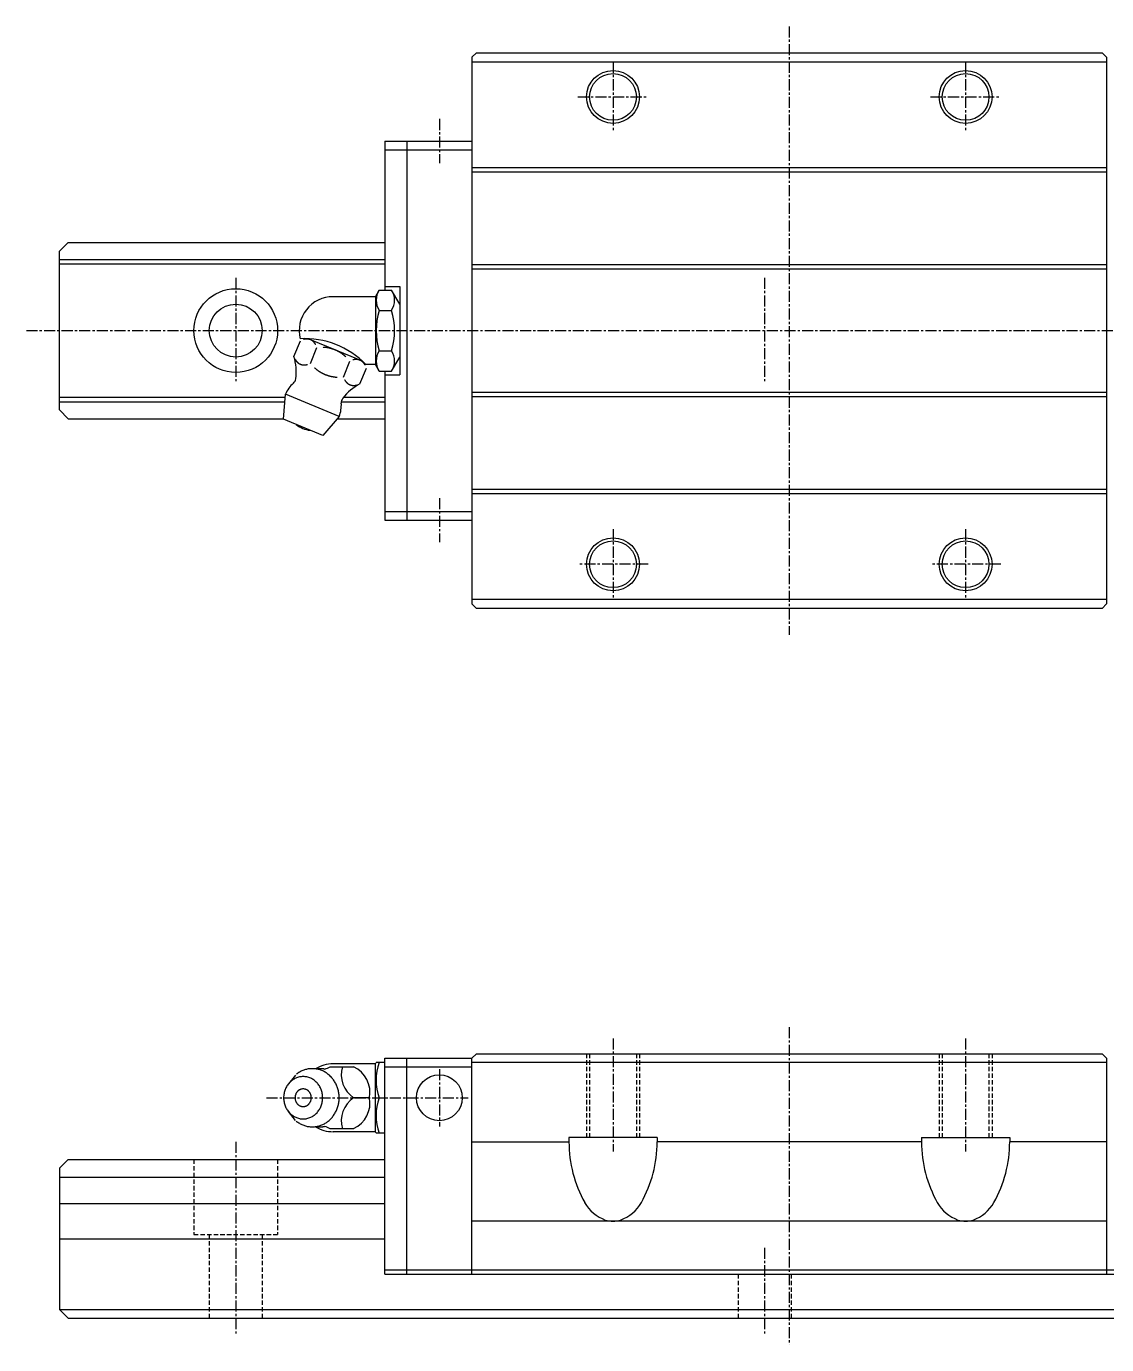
# Model space of a CAD drawing. Extents: x 10 to 404, y 10 to 189.
# Drawn here: x 115.6 to 238.1, y 39.9 to 189.4 of the extents above; entities that cross this region are included whole.
import ezdxf

# ---------------------------------------------------------------- set-up
doc = ezdxf.new("R2010")
doc.units = 0
doc.linetypes.add('CENTER', pattern=[2, 1.25, -0.25, 0.25, -0.25])
doc.linetypes.add('DASHED', pattern=[0.75, 0.5, -0.25])
doc.layers.get('0').update_dxf_attribs({"linetype": 'CONTINUOUS'})
doc.layers.add('CENTER', color=1, linetype='CENTER')

msp = doc.modelspace()

# ---------------------------------------------------------------- linework, layer by layer
at = {"color": 7, "linetype": 'CONTINUOUS'}
for p, q in [((166.13, 185.93), (166.63, 186.43)), ((166.13, 185.93), (166.13, 123.93)), ((166.13, 185.43), (238.13, 185.43)), ((166.63, 186.43), (237.63, 186.43)), ((238.13, 185.93), (237.63, 186.43)), ((238.13, 185.93), (238.13, 123.93)), ((156.23, 176.43), (156.23, 159.53)), ((156.23, 176.43), (158.73, 176.43)), ((158.73, 176.43), (158.73, 133.43)), ((158.73, 176.43), (166.13, 176.43)), ((156.23, 175.43), (158.73, 175.43)), ((158.73, 175.43), (166.13, 175.43)), ((166.13, 173.43), (238.13, 173.43)), ((166.13, 172.93), (238.13, 172.93)), ((119.33, 163.93), (120.33, 164.93)), ((120.33, 164.93), (156.23, 164.93)), ((119.33, 145.93), (119.33, 163.93)), ((119.33, 163), (156.23, 163)), ((119.33, 162.5), (156.23, 162.5)), ((166.13, 162.43), (238.13, 162.43)), ((166.13, 161.93), (238.13, 161.93)), ((155.17, 158.78), (150.38, 158.78)), ((155.17, 158.78), (155.6, 159.53)), ((155.17, 158.78), (155.17, 151.08)), ((155.6, 159.53), (157, 159.53)), ((156.23, 159.93), (157.93, 159.93)), ((157.93, 157.93), (157, 159.53)), ((157.93, 159.93), (157.93, 149.93)), ((155.6, 157.23), (157, 157.23)), ((157.93, 157.93), (157.93, 151.93)), ((153.7, 151.45), (147.53, 154.01)), ((145.93, 152), (146.67, 153.79)), ((147.8, 151.22), (148.54, 153.02)), ((155.6, 152.63), (157, 152.63)), ((151.54, 149.67), (152.28, 151.47)), ((155.17, 151.08), (154.08, 151.08)), ((155.6, 150.33), (155.17, 151.08)), ((157, 150.33), (157.93, 151.93)), ((153.41, 148.9), (154.16, 150.69)), ((155.6, 150.33), (157, 150.33)), ((156.23, 150.33), (156.23, 133.43)), ((156.23, 149.93), (157.93, 149.93)), ((119.33, 147.37), (144.94, 147.37)), ((119.33, 146.87), (144.9, 146.87)), ((144.76, 144.87), (144.96, 147.71)), ((151.06, 145.19), (144.96, 147.71)), ((151.29, 146.87), (156.23, 146.87)), ((151.55, 147.37), (156.23, 147.37)), ((238.13, 147.93), (166.13, 147.93)), ((238.13, 147.43), (166.13, 147.43)), ((119.33, 145.93), (120.33, 144.93)), ((151.06, 145.19), (149.2, 143.04)), ((120.33, 144.93), (144.77, 144.93)), ((149.2, 143.04), (144.76, 144.87)), ((150.84, 144.93), (156.23, 144.93)), ((238.13, 136.93), (166.13, 136.93)), ((238.13, 136.43), (166.13, 136.43)), ((156.23, 134.43), (158.73, 134.43)), ((156.23, 133.43), (158.73, 133.43)), ((158.73, 134.43), (166.13, 134.43)), ((158.73, 133.43), (166.13, 133.43)), ((238.13, 124.43), (166.13, 124.43)), ((166.63, 123.43), (166.13, 123.93)), ((237.63, 123.43), (166.63, 123.43)), ((238.13, 123.93), (237.63, 123.43)), ((155.17, 71.78), (150.38, 71.78)), ((155.17, 71.78), (155.26, 71.93)), ((155.17, 64.08), (155.17, 71.78)), ((156.23, 71.93), (155.26, 71.93)), ((156.23, 47.93), (156.23, 72.43)), ((156.23, 72.43), (158.73, 72.43)), ((158.73, 72.43), (166.13, 72.43)), ((158.73, 47.93), (158.73, 72.43)), ((166.63, 72.93), (166.13, 72.43)), ((166.13, 47.93), (166.13, 72.43)), ((238.13, 71.93), (166.13, 71.93)), ((166.63, 72.93), (237.63, 72.93)), ((237.63, 72.93), (238.13, 72.43)), ((238.13, 72.43), (238.13, 47.93)), ((146.11, 70.51), (145.3, 69.51)), ((150.03, 71.44), (152.71, 71.44)), ((156.23, 71.43), (158.73, 71.43)), ((158.73, 71.43), (166.13, 71.43)), ((154.5, 67.93), (152.7, 67.93)), ((155.6, 67.93), (156.23, 67.93)), ((146.11, 65.36), (145.3, 66.36)), ((150.03, 64.43), (152.71, 64.43)), ((155.17, 64.08), (150.38, 64.08)), ((155.26, 63.93), (155.17, 64.08)), ((156.23, 63.93), (155.26, 63.93)), ((166.13, 62.93), (177.13, 62.93)), ((187.13, 63.43), (177.13, 63.43)), ((177.13, 63.43), (177.13, 62.93)), ((187.13, 63.43), (187.13, 62.93)), ((217.13, 62.93), (187.13, 62.93)), ((217.13, 63.43), (227.13, 63.43)), ((217.13, 63.43), (217.13, 62.93)), ((227.13, 63.43), (227.13, 62.93)), ((238.13, 62.93), (227.13, 62.93)), ((120.33, 60.93), (119.33, 59.93)), ((119.33, 59.93), (119.33, 43.93)), ((120.33, 60.93), (156.23, 60.93)), ((119.33, 58.92), (156.23, 58.92)), ((119.33, 55.95), (156.23, 55.95)), ((238.13, 53.93), (166.13, 53.93)), ((119.33, 51.92), (156.23, 51.92)), ((156.23, 48.43), (158.73, 48.43)), ((156.23, 47.93), (158.73, 47.93)), ((158.73, 48.43), (166.13, 48.43)), ((158.73, 47.93), (166.13, 47.93)), ((166.13, 48.43), (238.13, 48.43)), ((166.13, 47.93), (238.13, 47.93)), ((238.13, 48.43), (245.53, 48.43)), ((238.13, 47.93), (245.53, 47.93)), ((119.33, 43.93), (399.33, 43.93)), ((120.33, 42.93), (119.33, 43.93)), ((120.33, 42.93), (398.33, 42.93))]:
    msp.add_line(p, q, dxfattribs=at)
at = {"color": 3, "linetype": 'DASHED'}
for p, q in [((179.13, 72.93), (179.13, 63.43)), ((179.48, 72.93), (179.48, 63.43)), ((184.78, 72.93), (184.78, 63.43)), ((185.13, 72.93), (185.13, 63.43)), ((219.13, 72.93), (219.13, 63.43)), ((219.48, 72.93), (219.48, 63.43)), ((224.78, 72.93), (224.78, 63.43)), ((225.13, 72.93), (225.13, 63.43)), ((134.58, 60.93), (134.58, 52.43)), ((144.08, 60.93), (144.08, 52.43)), ((134.58, 52.43), (144.08, 52.43)), ((136.33, 52.43), (136.33, 42.93)), ((142.33, 52.43), (142.33, 42.93)), ((196.33, 47.93), (196.33, 42.93)), ((202.33, 47.93), (202.33, 42.93))]:
    msp.add_line(p, q, dxfattribs=at)
at = {"color": 7, "linetype": 'CONTINUOUS'}
for points in [[(148.4, 153.34, 0), (148.4, 153.35, 0), (148.39, 153.37, 0), (148.38, 153.38, 0), (148.38, 153.39, 0), (148.37, 153.4, 0), (148.36, 153.41, 0), (148.35, 153.42, 0), (148.35, 153.44, 0), (148.34, 153.45, 0), (148.33, 153.46, 0), (148.32, 153.47, 0), (148.32, 153.48, 0), (148.31, 153.49, 0), (148.3, 153.5, 0), (148.29, 153.51, 0), (148.28, 153.52, 0), (148.28, 153.53, 0), (148.27, 153.54, 0), (148.26, 153.55, 0), (148.25, 153.56, 0), (148.24, 153.57, 0), (148.23, 153.58, 0), (148.23, 153.59, 0), (148.22, 153.6, 0), (148.21, 153.61, 0), (148.2, 153.62, 0), (148.19, 153.63, 0), (148.18, 153.64, 0), (148.17, 153.65, 0), (148.16, 153.66, 0), (148.15, 153.67, 0), (148.14, 153.68, 0), (148.13, 153.69, 0), (148.12, 153.69, 0), (148.12, 153.7, 0), (148.11, 153.71, 0), (148.1, 153.72, 0), (148.09, 153.73, 0), (148.08, 153.74, 0), (148.07, 153.74, 0), (148.06, 153.75, 0), (148.05, 153.76, 0), (148.04, 153.77, 0), (148.03, 153.77, 0), (148.02, 153.78, 0), (148.01, 153.79, 0), (148, 153.79, 0), (147.99, 153.8, 0), (147.97, 153.81, 0), (147.96, 153.81, 0), (147.95, 153.82, 0), (147.94, 153.83, 0), (147.93, 153.83, 0), (147.92, 153.84, 0), (147.91, 153.84, 0), (147.9, 153.85, 0), (147.89, 153.86, 0), (147.88, 153.86, 0), (147.87, 153.87, 0), (147.85, 153.87, 0), (147.84, 153.88, 0), (147.83, 153.88, 0), (147.82, 153.89, 0), (147.81, 153.89, 0), (147.8, 153.9, 0), (147.79, 153.9, 0), (147.78, 153.91, 0), (147.76, 153.91, 0), (147.75, 153.91, 0), (147.74, 153.92, 0), (147.73, 153.92, 0), (147.72, 153.93, 0), (147.7, 153.93, 0), (147.69, 153.93, 0), (147.68, 153.94, 0), (147.67, 153.94, 0), (147.66, 153.94, 0), (147.64, 153.95, 0), (147.63, 153.95, 0), (147.62, 153.95, 0), (147.61, 153.96, 0), (147.59, 153.96, 0), (147.58, 153.96, 0), (147.57, 153.96, 0), (147.56, 153.96, 0), (147.55, 153.97, 0), (147.53, 153.97, 0), (147.52, 153.97, 0), (147.51, 153.97, 0), (147.5, 153.97, 0), (147.48, 153.97, 0), (147.47, 153.97, 0), (147.46, 153.97, 0), (147.44, 153.98, 0), (147.43, 153.98, 0), (147.42, 153.98, 0), (147.41, 153.98, 0), (147.39, 153.98, 0), (147.38, 153.98, 0), (147.37, 153.98, 0), (147.35, 153.98, 0), (147.34, 153.98, 0), (147.33, 153.98, 0), (147.32, 153.98, 0), (147.3, 153.98, 0), (147.29, 153.97, 0), (147.28, 153.97, 0), (147.26, 153.97, 0), (147.25, 153.97, 0), (147.24, 153.97, 0), (147.22, 153.97, 0), (147.21, 153.97, 0), (147.2, 153.97, 0), (147.19, 153.96, 0), (147.17, 153.96, 0), (147.16, 153.96, 0), (147.15, 153.96, 0), (147.13, 153.96, 0), (147.12, 153.95, 0), (147.1, 153.95, 0), (147.09, 153.95, 0), (147.08, 153.94, 0), (147.06, 153.94, 0), (147.05, 153.94, 0), (147.04, 153.93, 0), (147.03, 153.93, 0), (147.01, 153.93, 0), (147, 153.92, 0)], [(151.81, 151.97, 0), (151.79, 151.99, 0), (151.78, 152, 0), (151.76, 152.01, 0), (151.74, 152.03, 0), (151.72, 152.04, 0), (151.71, 152.06, 0), (151.69, 152.07, 0), (151.67, 152.09, 0), (151.66, 152.1, 0), (151.64, 152.12, 0), (151.62, 152.13, 0), (151.6, 152.15, 0), (151.59, 152.16, 0), (151.57, 152.17, 0), (151.55, 152.19, 0), (151.53, 152.2, 0), (151.51, 152.21, 0), (151.5, 152.23, 0), (151.48, 152.24, 0), (151.46, 152.25, 0), (151.44, 152.27, 0), (151.43, 152.28, 0), (151.41, 152.29, 0), (151.39, 152.31, 0), (151.37, 152.32, 0), (151.35, 152.33, 0), (151.33, 152.34, 0), (151.31, 152.36, 0), (151.3, 152.37, 0), (151.28, 152.38, 0), (151.26, 152.39, 0), (151.24, 152.41, 0), (151.22, 152.42, 0), (151.2, 152.43, 0), (151.18, 152.44, 0), (151.16, 152.45, 0), (151.15, 152.46, 0), (151.13, 152.47, 0), (151.11, 152.49, 0), (151.09, 152.5, 0), (151.07, 152.51, 0), (151.05, 152.52, 0), (151.03, 152.53, 0), (151.01, 152.54, 0), (150.99, 152.55, 0), (150.97, 152.56, 0), (150.95, 152.57, 0), (150.93, 152.58, 0), (150.91, 152.59, 0), (150.9, 152.6, 0), (150.88, 152.61, 0), (150.86, 152.62, 0), (150.84, 152.63, 0), (150.82, 152.64, 0), (150.8, 152.65, 0), (150.78, 152.66, 0), (150.76, 152.67, 0), (150.74, 152.68, 0), (150.72, 152.69, 0), (150.7, 152.7, 0), (150.68, 152.71, 0), (150.66, 152.71, 0), (150.64, 152.72, 0), (150.62, 152.73, 0), (150.59, 152.74, 0), (150.57, 152.75, 0), (150.55, 152.76, 0), (150.53, 152.76, 0), (150.51, 152.77, 0), (150.49, 152.78, 0), (150.47, 152.79, 0), (150.45, 152.79, 0), (150.43, 152.8, 0), (150.41, 152.81, 0), (150.39, 152.82, 0), (150.37, 152.82, 0), (150.35, 152.83, 0), (150.33, 152.84, 0), (150.31, 152.84, 0), (150.28, 152.85, 0), (150.26, 152.86, 0), (150.24, 152.86, 0), (150.22, 152.87, 0), (150.2, 152.88, 0), (150.18, 152.88, 0), (150.16, 152.89, 0), (150.14, 152.9, 0), (150.11, 152.9, 0), (150.09, 152.91, 0), (150.07, 152.91, 0), (150.05, 152.92, 0), (150.03, 152.92, 0), (150.01, 152.93, 0), (149.99, 152.93, 0), (149.97, 152.94, 0), (149.94, 152.94, 0), (149.92, 152.95, 0), (149.9, 152.95, 0), (149.88, 152.96, 0), (149.86, 152.96, 0), (149.83, 152.97, 0), (149.81, 152.97, 0), (149.79, 152.97, 0), (149.77, 152.98, 0), (149.75, 152.98, 0), (149.72, 152.99, 0), (149.7, 152.99, 0), (149.68, 152.99, 0), (149.66, 153, 0), (149.64, 153, 0), (149.61, 153, 0), (149.59, 153, 0), (149.57, 153.01, 0), (149.55, 153.01, 0), (149.53, 153.01, 0), (149.5, 153.01, 0), (149.48, 153.02, 0), (149.46, 153.02, 0), (149.44, 153.02, 0), (149.41, 153.02, 0), (149.39, 153.03, 0), (149.37, 153.03, 0), (149.35, 153.03, 0), (149.32, 153.03, 0), (149.3, 153.03, 0), (149.28, 153.03, 0), (149.25, 153.04, 0), (149.23, 153.04, 0)], [(146.07, 151.67, 0), (146.07, 151.66, 0), (146.08, 151.65, 0), (146.09, 151.64, 0), (146.09, 151.63, 0), (146.1, 151.61, 0), (146.11, 151.6, 0), (146.12, 151.59, 0), (146.12, 151.58, 0), (146.13, 151.57, 0), (146.14, 151.56, 0), (146.15, 151.55, 0), (146.15, 151.53, 0), (146.16, 151.52, 0), (146.17, 151.51, 0), (146.18, 151.5, 0), (146.19, 151.49, 0), (146.19, 151.48, 0), (146.2, 151.47, 0), (146.21, 151.46, 0), (146.22, 151.45, 0), (146.23, 151.44, 0), (146.24, 151.43, 0), (146.25, 151.42, 0), (146.25, 151.41, 0), (146.26, 151.4, 0), (146.27, 151.39, 0), (146.28, 151.38, 0), (146.29, 151.37, 0), (146.3, 151.37, 0), (146.31, 151.36, 0), (146.32, 151.35, 0), (146.33, 151.34, 0), (146.34, 151.33, 0), (146.34, 151.32, 0), (146.35, 151.31, 0), (146.37, 151.3, 0), (146.37, 151.3, 0), (146.38, 151.29, 0), (146.39, 151.28, 0), (146.4, 151.27, 0), (146.41, 151.26, 0), (146.42, 151.26, 0), (146.43, 151.25, 0), (146.44, 151.24, 0), (146.46, 151.24, 0), (146.46, 151.23, 0), (146.47, 151.22, 0), (146.49, 151.21, 0), (146.5, 151.21, 0), (146.51, 151.2, 0), (146.52, 151.19, 0), (146.53, 151.19, 0), (146.54, 151.18, 0), (146.55, 151.18, 0), (146.56, 151.17, 0), (146.57, 151.16, 0), (146.58, 151.16, 0), (146.59, 151.15, 0), (146.6, 151.15, 0), (146.62, 151.14, 0), (146.63, 151.14, 0), (146.64, 151.13, 0), (146.65, 151.13, 0), (146.66, 151.12, 0), (146.67, 151.12, 0), (146.68, 151.11, 0), (146.7, 151.11, 0), (146.71, 151.1, 0), (146.72, 151.1, 0), (146.73, 151.1, 0), (146.74, 151.09, 0), (146.75, 151.09, 0), (146.77, 151.08, 0), (146.78, 151.08, 0), (146.79, 151.08, 0), (146.8, 151.07, 0), (146.81, 151.07, 0), (146.83, 151.07, 0), (146.84, 151.06, 0), (146.85, 151.06, 0), (146.86, 151.06, 0), (146.88, 151.06, 0), (146.89, 151.06, 0), (146.9, 151.05, 0), (146.91, 151.05, 0), (146.93, 151.05, 0), (146.94, 151.05, 0), (146.95, 151.05, 0), (146.96, 151.04, 0), (146.97, 151.04, 0), (146.99, 151.04, 0), (147, 151.04, 0), (147.01, 151.04, 0), (147.03, 151.04, 0), (147.04, 151.04, 0), (147.05, 151.04, 0), (147.06, 151.04, 0), (147.08, 151.04, 0), (147.09, 151.04, 0), (147.1, 151.04, 0), (147.12, 151.04, 0), (147.13, 151.04, 0), (147.14, 151.04, 0), (147.15, 151.04, 0), (147.17, 151.04, 0), (147.18, 151.04, 0), (147.19, 151.04, 0), (147.21, 151.04, 0), (147.22, 151.04, 0), (147.23, 151.04, 0), (147.25, 151.05, 0), (147.26, 151.05, 0), (147.27, 151.05, 0), (147.29, 151.05, 0), (147.3, 151.05, 0), (147.31, 151.06, 0), (147.33, 151.06, 0), (147.34, 151.06, 0), (147.35, 151.06, 0), (147.37, 151.06, 0), (147.38, 151.07, 0), (147.39, 151.07, 0), (147.41, 151.07, 0), (147.42, 151.08, 0), (147.43, 151.08, 0), (147.45, 151.08, 0), (147.46, 151.09, 0), (147.47, 151.09, 0)], [(154.02, 151.02, 0), (154.01, 151.03, 0), (154, 151.04, 0), (154, 151.05, 0), (153.99, 151.06, 0), (153.98, 151.08, 0), (153.97, 151.09, 0), (153.97, 151.1, 0), (153.96, 151.11, 0), (153.95, 151.12, 0), (153.94, 151.13, 0), (153.94, 151.14, 0), (153.93, 151.15, 0), (153.92, 151.17, 0), (153.91, 151.18, 0), (153.91, 151.19, 0), (153.9, 151.2, 0), (153.89, 151.21, 0), (153.88, 151.22, 0), (153.87, 151.23, 0), (153.86, 151.24, 0), (153.85, 151.25, 0), (153.85, 151.26, 0), (153.84, 151.27, 0), (153.83, 151.28, 0), (153.82, 151.29, 0), (153.81, 151.3, 0), (153.8, 151.31, 0), (153.79, 151.32, 0), (153.78, 151.33, 0), (153.77, 151.34, 0), (153.77, 151.34, 0), (153.76, 151.35, 0), (153.75, 151.36, 0), (153.74, 151.37, 0), (153.73, 151.38, 0), (153.72, 151.39, 0), (153.71, 151.39, 0), (153.7, 151.4, 0), (153.69, 151.41, 0), (153.68, 151.42, 0), (153.67, 151.43, 0), (153.66, 151.43, 0), (153.65, 151.44, 0), (153.64, 151.45, 0), (153.63, 151.46, 0), (153.62, 151.46, 0), (153.61, 151.47, 0), (153.6, 151.48, 0), (153.59, 151.48, 0), (153.58, 151.49, 0), (153.57, 151.5, 0), (153.56, 151.5, 0), (153.54, 151.51, 0), (153.53, 151.51, 0), (153.52, 151.52, 0), (153.51, 151.53, 0), (153.5, 151.53, 0), (153.49, 151.54, 0), (153.48, 151.54, 0), (153.47, 151.55, 0), (153.46, 151.55, 0), (153.44, 151.56, 0), (153.43, 151.56, 0), (153.42, 151.57, 0), (153.41, 151.57, 0), (153.4, 151.58, 0), (153.39, 151.58, 0), (153.38, 151.59, 0), (153.36, 151.59, 0), (153.35, 151.59, 0), (153.34, 151.6, 0), (153.33, 151.6, 0), (153.32, 151.61, 0), (153.31, 151.61, 0), (153.29, 151.61, 0), (153.28, 151.62, 0), (153.27, 151.62, 0), (153.26, 151.62, 0), (153.24, 151.62, 0), (153.23, 151.63, 0), (153.22, 151.63, 0), (153.21, 151.63, 0), (153.2, 151.63, 0), (153.18, 151.64, 0), (153.17, 151.64, 0), (153.16, 151.64, 0), (153.15, 151.64, 0), (153.13, 151.64, 0), (153.12, 151.65, 0), (153.11, 151.65, 0), (153.1, 151.65, 0), (153.08, 151.65, 0), (153.07, 151.65, 0), (153.06, 151.65, 0), (153.04, 151.65, 0), (153.03, 151.65, 0), (153.02, 151.65, 0), (153.01, 151.65, 0), (152.99, 151.65, 0), (152.98, 151.65, 0), (152.97, 151.65, 0), (152.95, 151.65, 0), (152.94, 151.65, 0), (152.93, 151.65, 0), (152.92, 151.65, 0), (152.9, 151.65, 0), (152.89, 151.65, 0), (152.88, 151.65, 0), (152.86, 151.65, 0), (152.85, 151.65, 0), (152.84, 151.64, 0), (152.82, 151.64, 0), (152.81, 151.64, 0), (152.8, 151.64, 0), (152.78, 151.64, 0), (152.77, 151.63, 0), (152.76, 151.63, 0), (152.74, 151.63, 0), (152.73, 151.63, 0), (152.72, 151.62, 0), (152.7, 151.62, 0), (152.69, 151.62, 0), (152.68, 151.62, 0), (152.66, 151.61, 0), (152.65, 151.61, 0), (152.64, 151.61, 0), (152.62, 151.6, 0), (152.61, 151.6, 0)], [(148.27, 150.72, 0), (148.29, 150.71, 0), (148.31, 150.69, 0), (148.32, 150.68, 0), (148.34, 150.66, 0), (148.36, 150.65, 0), (148.38, 150.63, 0), (148.39, 150.62, 0), (148.41, 150.6, 0), (148.43, 150.59, 0), (148.44, 150.57, 0), (148.46, 150.56, 0), (148.48, 150.54, 0), (148.5, 150.53, 0), (148.51, 150.52, 0), (148.53, 150.5, 0), (148.55, 150.49, 0), (148.57, 150.48, 0), (148.59, 150.46, 0), (148.6, 150.45, 0), (148.62, 150.44, 0), (148.64, 150.42, 0), (148.66, 150.41, 0), (148.68, 150.4, 0), (148.69, 150.38, 0), (148.71, 150.37, 0), (148.73, 150.36, 0), (148.75, 150.35, 0), (148.77, 150.33, 0), (148.79, 150.32, 0), (148.81, 150.31, 0), (148.82, 150.3, 0), (148.84, 150.28, 0), (148.86, 150.27, 0), (148.88, 150.26, 0), (148.9, 150.25, 0), (148.92, 150.24, 0), (148.94, 150.23, 0), (148.96, 150.22, 0), (148.97, 150.2, 0), (148.99, 150.19, 0), (149.01, 150.18, 0), (149.03, 150.17, 0), (149.05, 150.16, 0), (149.07, 150.15, 0), (149.09, 150.14, 0), (149.11, 150.13, 0), (149.13, 150.12, 0), (149.15, 150.11, 0), (149.17, 150.1, 0), (149.19, 150.09, 0), (149.21, 150.08, 0), (149.23, 150.07, 0), (149.25, 150.06, 0), (149.27, 150.05, 0), (149.29, 150.04, 0), (149.31, 150.03, 0), (149.33, 150.02, 0), (149.35, 150.01, 0), (149.37, 150, 0), (149.39, 149.99, 0), (149.41, 149.99, 0), (149.43, 149.98, 0), (149.45, 149.97, 0), (149.47, 149.96, 0), (149.49, 149.95, 0), (149.51, 149.94, 0), (149.53, 149.93, 0), (149.55, 149.93, 0), (149.57, 149.92, 0), (149.59, 149.91, 0), (149.61, 149.9, 0), (149.63, 149.9, 0), (149.65, 149.89, 0), (149.67, 149.88, 0), (149.69, 149.87, 0), (149.71, 149.87, 0), (149.74, 149.86, 0), (149.76, 149.85, 0), (149.78, 149.85, 0), (149.8, 149.84, 0), (149.82, 149.83, 0), (149.84, 149.83, 0), (149.86, 149.82, 0), (149.88, 149.81, 0), (149.9, 149.81, 0), (149.93, 149.8, 0), (149.95, 149.79, 0), (149.97, 149.79, 0), (149.99, 149.78, 0), (150.01, 149.78, 0), (150.03, 149.77, 0), (150.05, 149.77, 0), (150.07, 149.76, 0), (150.1, 149.76, 0), (150.12, 149.75, 0), (150.14, 149.75, 0), (150.16, 149.74, 0), (150.18, 149.74, 0), (150.21, 149.73, 0), (150.23, 149.73, 0), (150.25, 149.72, 0), (150.27, 149.72, 0), (150.29, 149.72, 0), (150.31, 149.71, 0), (150.34, 149.71, 0), (150.36, 149.71, 0), (150.38, 149.7, 0), (150.4, 149.7, 0), (150.43, 149.69, 0), (150.45, 149.69, 0), (150.47, 149.69, 0), (150.49, 149.69, 0), (150.51, 149.68, 0), (150.54, 149.68, 0), (150.56, 149.68, 0), (150.58, 149.68, 0), (150.6, 149.67, 0), (150.62, 149.67, 0), (150.65, 149.67, 0), (150.67, 149.67, 0), (150.69, 149.66, 0), (150.72, 149.66, 0), (150.74, 149.66, 0), (150.76, 149.66, 0), (150.78, 149.66, 0), (150.8, 149.66, 0), (150.83, 149.65, 0), (150.85, 149.65, 0)], [(151.68, 149.35, 0), (151.69, 149.34, 0), (151.69, 149.32, 0), (151.7, 149.31, 0), (151.71, 149.3, 0), (151.71, 149.29, 0), (151.72, 149.28, 0), (151.73, 149.27, 0), (151.74, 149.25, 0), (151.74, 149.24, 0), (151.75, 149.23, 0), (151.76, 149.22, 0), (151.77, 149.21, 0), (151.77, 149.2, 0), (151.78, 149.19, 0), (151.79, 149.18, 0), (151.8, 149.17, 0), (151.81, 149.16, 0), (151.81, 149.15, 0), (151.82, 149.14, 0), (151.83, 149.13, 0), (151.84, 149.12, 0), (151.85, 149.11, 0), (151.86, 149.1, 0), (151.87, 149.09, 0), (151.87, 149.08, 0), (151.88, 149.07, 0), (151.89, 149.06, 0), (151.9, 149.05, 0), (151.91, 149.04, 0), (151.92, 149.03, 0), (151.93, 149.02, 0), (151.94, 149.01, 0), (151.95, 149, 0), (151.96, 149, 0), (151.97, 148.99, 0), (151.98, 148.98, 0), (151.99, 148.97, 0), (152, 148.96, 0), (152.01, 148.96, 0), (152.02, 148.95, 0), (152.03, 148.94, 0), (152.04, 148.93, 0), (152.05, 148.93, 0), (152.06, 148.92, 0), (152.07, 148.91, 0), (152.08, 148.9, 0), (152.09, 148.9, 0), (152.1, 148.89, 0), (152.11, 148.88, 0), (152.12, 148.88, 0), (152.13, 148.87, 0), (152.14, 148.86, 0), (152.15, 148.86, 0), (152.16, 148.85, 0), (152.17, 148.84, 0), (152.18, 148.84, 0), (152.19, 148.83, 0), (152.21, 148.83, 0), (152.22, 148.82, 0), (152.23, 148.82, 0), (152.24, 148.81, 0), (152.25, 148.81, 0), (152.26, 148.8, 0), (152.27, 148.8, 0), (152.28, 148.79, 0), (152.3, 148.79, 0), (152.31, 148.78, 0), (152.32, 148.78, 0), (152.33, 148.78, 0), (152.34, 148.77, 0), (152.35, 148.77, 0), (152.37, 148.76, 0), (152.38, 148.76, 0), (152.39, 148.76, 0), (152.4, 148.75, 0), (152.41, 148.75, 0), (152.43, 148.75, 0), (152.44, 148.74, 0), (152.45, 148.74, 0), (152.46, 148.74, 0), (152.47, 148.74, 0), (152.49, 148.73, 0), (152.5, 148.73, 0), (152.51, 148.73, 0), (152.52, 148.73, 0), (152.54, 148.72, 0), (152.55, 148.72, 0), (152.56, 148.72, 0), (152.57, 148.72, 0), (152.59, 148.72, 0), (152.6, 148.72, 0), (152.61, 148.72, 0), (152.62, 148.71, 0), (152.64, 148.71, 0), (152.65, 148.71, 0), (152.66, 148.71, 0), (152.68, 148.71, 0), (152.69, 148.71, 0), (152.7, 148.71, 0), (152.71, 148.71, 0), (152.73, 148.71, 0), (152.74, 148.71, 0), (152.75, 148.71, 0), (152.77, 148.71, 0), (152.78, 148.71, 0), (152.79, 148.71, 0), (152.81, 148.72, 0), (152.82, 148.72, 0), (152.83, 148.72, 0), (152.85, 148.72, 0), (152.86, 148.72, 0), (152.87, 148.72, 0), (152.88, 148.72, 0), (152.9, 148.73, 0), (152.91, 148.73, 0), (152.93, 148.73, 0), (152.94, 148.73, 0), (152.95, 148.74, 0), (152.97, 148.74, 0), (152.98, 148.74, 0), (152.99, 148.74, 0), (153, 148.75, 0), (153.02, 148.75, 0), (153.03, 148.75, 0), (153.04, 148.76, 0), (153.06, 148.76, 0), (153.07, 148.76, 0), (153.09, 148.77, 0)], [(146.98, 65.53, 0), (147.09, 65.54, 0), (147.2, 65.55, 0), (147.31, 65.56, 0), (147.41, 65.58, 0), (147.52, 65.61, 0), (147.62, 65.64, 0), (147.73, 65.68, 0), (147.83, 65.72, 0), (147.93, 65.77, 0), (148.03, 65.82, 0), (148.12, 65.88, 0), (148.21, 65.94, 0), (148.3, 66.01, 0), (148.39, 66.08, 0), (148.47, 66.16, 0), (148.55, 66.24, 0), (148.62, 66.32, 0), (148.69, 66.41, 0), (148.76, 66.51, 0), (148.82, 66.6, 0), (148.88, 66.7, 0), (148.94, 66.8, 0), (148.99, 66.91, 0), (149.03, 67.02, 0), (149.07, 67.13, 0), (149.1, 67.24, 0), (149.13, 67.35, 0), (149.15, 67.47, 0), (149.17, 67.58, 0), (149.19, 67.7, 0), (149.19, 67.82, 0), (149.2, 67.93, 0), (149.19, 68.05, 0), (149.19, 68.17, 0), (149.17, 68.29, 0), (149.15, 68.4, 0), (149.13, 68.52, 0), (149.1, 68.63, 0), (149.07, 68.74, 0), (149.03, 68.85, 0), (148.99, 68.96, 0), (148.94, 69.07, 0), (148.88, 69.17, 0), (148.82, 69.27, 0), (148.76, 69.36, 0), (148.69, 69.46, 0), (148.62, 69.55, 0), (148.55, 69.63, 0), (148.47, 69.71, 0), (148.39, 69.79, 0), (148.3, 69.86, 0), (148.21, 69.93, 0), (148.12, 69.99, 0), (148.03, 70.05, 0), (147.93, 70.1, 0), (147.83, 70.15, 0), (147.73, 70.19, 0), (147.62, 70.23, 0), (147.52, 70.26, 0), (147.41, 70.29, 0), (147.31, 70.31, 0), (147.2, 70.32, 0), (147.09, 70.33, 0), (146.98, 70.33, 0), (146.87, 70.33, 0), (146.76, 70.32, 0), (146.65, 70.31, 0), (146.55, 70.29, 0), (146.44, 70.26, 0), (146.34, 70.23, 0), (146.23, 70.19, 0), (146.13, 70.15, 0), (146.03, 70.1, 0), (145.94, 70.05, 0), (145.84, 69.99, 0), (145.75, 69.93, 0), (145.66, 69.86, 0), (145.57, 69.79, 0), (145.49, 69.71, 0), (145.41, 69.63, 0), (145.34, 69.55, 0), (145.27, 69.46, 0), (145.2, 69.36, 0), (145.14, 69.27, 0), (145.08, 69.17, 0), (145.03, 69.07, 0), (144.98, 68.96, 0), (144.93, 68.85, 0), (144.89, 68.74, 0), (144.86, 68.63, 0), (144.83, 68.52, 0), (144.81, 68.4, 0), (144.79, 68.29, 0), (144.77, 68.17, 0), (144.76, 68.05, 0), (144.76, 67.93, 0), (144.76, 67.82, 0), (144.77, 67.7, 0), (144.79, 67.58, 0), (144.81, 67.47, 0), (144.83, 67.35, 0), (144.86, 67.24, 0), (144.89, 67.13, 0), (144.93, 67.02, 0), (144.98, 66.91, 0), (145.03, 66.8, 0), (145.08, 66.7, 0), (145.14, 66.6, 0), (145.2, 66.51, 0), (145.27, 66.41, 0), (145.34, 66.32, 0), (145.41, 66.24, 0), (145.49, 66.16, 0), (145.57, 66.08, 0), (145.66, 66.01, 0), (145.75, 65.94, 0), (145.84, 65.88, 0), (145.94, 65.82, 0), (146.03, 65.77, 0), (146.13, 65.72, 0), (146.23, 65.68, 0), (146.34, 65.64, 0), (146.44, 65.61, 0), (146.55, 65.58, 0), (146.65, 65.56, 0), (146.76, 65.55, 0), (146.87, 65.54, 0), (146.98, 65.53, 0)], [(146.2, 65.28, 0), (146.29, 65.21, 0), (146.38, 65.15, 0), (146.47, 65.09, 0), (146.56, 65.04, 0), (146.65, 64.98, 0), (146.75, 64.93, 0), (146.84, 64.89, 0), (146.94, 64.85, 0), (147.04, 64.81, 0), (147.14, 64.77, 0), (147.24, 64.74, 0), (147.34, 64.72, 0), (147.44, 64.69, 0), (147.55, 64.67, 0), (147.65, 64.66, 0), (147.76, 64.65, 0), (147.86, 64.64, 0), (147.97, 64.64, 0), (148.07, 64.64, 0), (148.18, 64.64, 0), (148.28, 64.65, 0), (148.39, 64.66, 0), (148.49, 64.68, 0), (148.59, 64.7, 0), (148.7, 64.72, 0), (148.8, 64.75, 0), (148.9, 64.78, 0), (149, 64.81, 0), (149.1, 64.85, 0), (149.2, 64.89, 0), (149.29, 64.94, 0), (149.39, 64.99, 0), (149.48, 65.04, 0), (149.57, 65.1, 0), (149.66, 65.16, 0), (149.75, 65.22, 0), (149.83, 65.29, 0), (149.92, 65.36, 0), (150, 65.43, 0), (150.08, 65.51, 0), (150.15, 65.58, 0), (150.23, 65.66, 0), (150.3, 65.75, 0), (150.36, 65.84, 0), (150.43, 65.92, 0), (150.49, 66.02, 0), (150.55, 66.11, 0), (150.61, 66.21, 0), (150.66, 66.3, 0), (150.71, 66.4, 0), (150.76, 66.5, 0), (150.8, 66.61, 0), (150.84, 66.71, 0), (150.88, 66.82, 0), (150.92, 66.93, 0), (150.95, 67.04, 0), (150.97, 67.15, 0), (151, 67.26, 0), (151.02, 67.37, 0), (151.03, 67.48, 0), (151.05, 67.59, 0), (151.06, 67.71, 0), (151.06, 67.82, 0), (151.06, 67.93, 0), (151.06, 68.05, 0), (151.06, 68.16, 0), (151.05, 68.28, 0), (151.03, 68.39, 0), (151.02, 68.5, 0), (151, 68.61, 0), (150.97, 68.72, 0), (150.95, 68.83, 0), (150.92, 68.94, 0), (150.88, 69.05, 0), (150.84, 69.16, 0), (150.8, 69.26, 0), (150.76, 69.37, 0), (150.71, 69.47, 0), (150.66, 69.57, 0), (150.61, 69.66, 0), (150.55, 69.76, 0), (150.49, 69.85, 0), (150.43, 69.95, 0), (150.36, 70.03, 0), (150.3, 70.12, 0), (150.23, 70.2, 0), (150.15, 70.29, 0), (150.08, 70.36, 0), (150, 70.44, 0), (149.92, 70.51, 0), (149.83, 70.58, 0), (149.75, 70.65, 0), (149.66, 70.71, 0), (149.57, 70.77, 0), (149.48, 70.83, 0), (149.39, 70.88, 0), (149.29, 70.93, 0), (149.2, 70.98, 0), (149.1, 71.02, 0), (149, 71.06, 0), (148.9, 71.09, 0), (148.8, 71.12, 0), (148.7, 71.15, 0), (148.59, 71.17, 0), (148.49, 71.19, 0), (148.39, 71.21, 0), (148.28, 71.22, 0), (148.18, 71.23, 0), (148.07, 71.23, 0), (147.97, 71.23, 0), (147.86, 71.23, 0), (147.76, 71.22, 0), (147.65, 71.21, 0), (147.55, 71.2, 0), (147.44, 71.18, 0), (147.34, 71.15, 0), (147.24, 71.13, 0), (147.14, 71.1, 0), (147.04, 71.06, 0), (146.94, 71.02, 0), (146.84, 70.98, 0), (146.75, 70.94, 0), (146.65, 70.89, 0), (146.56, 70.83, 0), (146.47, 70.78, 0), (146.38, 70.72, 0), (146.29, 70.66, 0), (146.2, 70.59, 0)], [(149.39, 71.19, 0), (149.38, 71.19, 0), (149.37, 71.19, 0), (149.37, 71.19, 0), (149.36, 71.19, 0), (149.35, 71.19, 0), (149.34, 71.2, 0), (149.34, 71.2, 0), (149.33, 71.2, 0), (149.32, 71.2, 0), (149.32, 71.2, 0), (149.31, 71.2, 0), (149.3, 71.2, 0), (149.29, 71.2, 0), (149.29, 71.2, 0), (149.28, 71.21, 0), (149.27, 71.21, 0), (149.27, 71.21, 0), (149.26, 71.21, 0), (149.25, 71.21, 0), (149.25, 71.21, 0), (149.24, 71.21, 0), (149.23, 71.21, 0), (149.22, 71.21, 0), (149.22, 71.21, 0), (149.21, 71.21, 0), (149.2, 71.22, 0), (149.2, 71.22, 0), (149.19, 71.22, 0), (149.18, 71.22, 0), (149.18, 71.22, 0), (149.17, 71.22, 0), (149.16, 71.22, 0), (149.15, 71.22, 0), (149.15, 71.22, 0), (149.14, 71.22, 0), (149.13, 71.22, 0), (149.12, 71.22, 0), (149.12, 71.22, 0), (149.11, 71.22, 0), (149.1, 71.23, 0), (149.1, 71.23, 0), (149.09, 71.23, 0), (149.08, 71.23, 0), (149.07, 71.23, 0), (149.07, 71.23, 0), (149.06, 71.23, 0), (149.05, 71.23, 0), (149.05, 71.23, 0), (149.04, 71.23, 0), (149.03, 71.23, 0), (149.02, 71.23, 0), (149.02, 71.23, 0), (149.01, 71.23, 0), (149, 71.23, 0), (149, 71.23, 0), (148.99, 71.23, 0), (148.98, 71.23, 0), (148.97, 71.23, 0), (148.97, 71.23, 0), (148.96, 71.23, 0), (148.95, 71.23, 0), (148.95, 71.23, 0), (148.94, 71.23, 0), (148.93, 71.23, 0), (148.93, 71.23, 0), (148.92, 71.23, 0), (148.91, 71.23, 0), (148.9, 71.23, 0), (148.9, 71.23, 0), (148.89, 71.23, 0), (148.88, 71.23, 0), (148.87, 71.23, 0), (148.87, 71.23, 0), (148.86, 71.23, 0), (148.85, 71.23, 0), (148.85, 71.23, 0), (148.84, 71.23, 0), (148.83, 71.23, 0), (148.82, 71.23, 0), (148.82, 71.23, 0), (148.81, 71.23, 0), (148.8, 71.23, 0), (148.8, 71.23, 0), (148.79, 71.23, 0), (148.78, 71.23, 0), (148.78, 71.23, 0), (148.77, 71.23, 0), (148.76, 71.23, 0), (148.75, 71.23, 0), (148.75, 71.23, 0), (148.74, 71.23, 0), (148.73, 71.23, 0), (148.72, 71.23, 0), (148.72, 71.23, 0), (148.71, 71.23, 0), (148.7, 71.23, 0), (148.7, 71.23, 0), (148.69, 71.23, 0), (148.68, 71.23, 0), (148.68, 71.23, 0), (148.67, 71.23, 0), (148.66, 71.23, 0), (148.65, 71.23, 0), (148.65, 71.23, 0), (148.64, 71.23, 0), (148.63, 71.22, 0), (148.62, 71.22, 0), (148.62, 71.22, 0), (148.61, 71.22, 0), (148.6, 71.22, 0), (148.6, 71.22, 0), (148.59, 71.22, 0), (148.58, 71.22, 0), (148.57, 71.22, 0), (148.57, 71.22, 0), (148.56, 71.22, 0), (148.55, 71.22, 0), (148.55, 71.22, 0), (148.54, 71.22, 0), (148.53, 71.21, 0), (148.53, 71.21, 0), (148.52, 71.21, 0), (148.51, 71.21, 0), (148.5, 71.21, 0), (148.5, 71.21, 0), (148.49, 71.21, 0), (148.48, 71.21, 0), (148.47, 71.21, 0)], [(146.98, 66.93, 0), (147.03, 66.94, 0), (147.07, 66.94, 0), (147.12, 66.95, 0), (147.16, 66.95, 0), (147.21, 66.96, 0), (147.25, 66.98, 0), (147.29, 66.99, 0), (147.33, 67.01, 0), (147.38, 67.03, 0), (147.42, 67.05, 0), (147.46, 67.08, 0), (147.49, 67.1, 0), (147.53, 67.13, 0), (147.57, 67.16, 0), (147.6, 67.19, 0), (147.63, 67.23, 0), (147.66, 67.26, 0), (147.69, 67.3, 0), (147.72, 67.34, 0), (147.75, 67.38, 0), (147.77, 67.42, 0), (147.79, 67.46, 0), (147.81, 67.51, 0), (147.83, 67.55, 0), (147.85, 67.6, 0), (147.86, 67.64, 0), (147.88, 67.69, 0), (147.89, 67.74, 0), (147.89, 67.79, 0), (147.9, 67.84, 0), (147.9, 67.89, 0), (147.9, 67.93, 0), (147.9, 67.98, 0), (147.9, 68.03, 0), (147.89, 68.08, 0), (147.89, 68.13, 0), (147.88, 68.18, 0), (147.86, 68.23, 0), (147.85, 68.27, 0), (147.83, 68.32, 0), (147.81, 68.36, 0), (147.79, 68.41, 0), (147.77, 68.45, 0), (147.75, 68.49, 0), (147.72, 68.53, 0), (147.69, 68.57, 0), (147.66, 68.61, 0), (147.63, 68.64, 0), (147.6, 68.68, 0), (147.57, 68.71, 0), (147.53, 68.74, 0), (147.49, 68.77, 0), (147.46, 68.79, 0), (147.42, 68.82, 0), (147.38, 68.84, 0), (147.33, 68.86, 0), (147.29, 68.88, 0), (147.25, 68.89, 0), (147.21, 68.9, 0), (147.16, 68.92, 0), (147.12, 68.92, 0), (147.07, 68.93, 0), (147.03, 68.93, 0), (146.98, 68.93, 0), (146.94, 68.93, 0), (146.89, 68.93, 0), (146.84, 68.92, 0), (146.8, 68.92, 0), (146.76, 68.9, 0), (146.71, 68.89, 0), (146.67, 68.88, 0), (146.63, 68.86, 0), (146.59, 68.84, 0), (146.54, 68.82, 0), (146.5, 68.79, 0), (146.47, 68.77, 0), (146.43, 68.74, 0), (146.39, 68.71, 0), (146.36, 68.68, 0), (146.33, 68.64, 0), (146.3, 68.61, 0), (146.27, 68.57, 0), (146.24, 68.53, 0), (146.21, 68.49, 0), (146.19, 68.45, 0), (146.16, 68.41, 0), (146.15, 68.36, 0), (146.13, 68.32, 0), (146.11, 68.27, 0), (146.1, 68.23, 0), (146.08, 68.18, 0), (146.07, 68.13, 0), (146.07, 68.08, 0), (146.06, 68.03, 0), (146.06, 67.98, 0), (146.06, 67.93, 0), (146.06, 67.89, 0), (146.06, 67.84, 0), (146.07, 67.79, 0), (146.07, 67.74, 0), (146.08, 67.69, 0), (146.1, 67.64, 0), (146.11, 67.6, 0), (146.13, 67.55, 0), (146.15, 67.51, 0), (146.16, 67.46, 0), (146.19, 67.42, 0), (146.21, 67.38, 0), (146.24, 67.34, 0), (146.27, 67.3, 0), (146.3, 67.26, 0), (146.33, 67.23, 0), (146.36, 67.19, 0), (146.39, 67.16, 0), (146.43, 67.13, 0), (146.47, 67.1, 0), (146.5, 67.08, 0), (146.54, 67.05, 0), (146.59, 67.03, 0), (146.63, 67.01, 0), (146.67, 66.99, 0), (146.71, 66.98, 0), (146.76, 66.96, 0), (146.8, 66.95, 0), (146.84, 66.95, 0), (146.89, 66.94, 0), (146.94, 66.94, 0), (146.98, 66.93, 0)], [(148.47, 64.66, 0), (148.48, 64.66, 0), (148.49, 64.66, 0), (148.5, 64.66, 0), (148.5, 64.66, 0), (148.51, 64.66, 0), (148.52, 64.66, 0), (148.53, 64.66, 0), (148.53, 64.66, 0), (148.54, 64.65, 0), (148.55, 64.65, 0), (148.55, 64.65, 0), (148.56, 64.65, 0), (148.57, 64.65, 0), (148.57, 64.65, 0), (148.58, 64.65, 0), (148.59, 64.65, 0), (148.6, 64.65, 0), (148.6, 64.65, 0), (148.61, 64.65, 0), (148.62, 64.65, 0), (148.62, 64.65, 0), (148.63, 64.65, 0), (148.64, 64.64, 0), (148.65, 64.64, 0), (148.65, 64.64, 0), (148.66, 64.64, 0), (148.67, 64.64, 0), (148.68, 64.64, 0), (148.68, 64.64, 0), (148.69, 64.64, 0), (148.7, 64.64, 0), (148.7, 64.64, 0), (148.71, 64.64, 0), (148.72, 64.64, 0), (148.72, 64.64, 0), (148.73, 64.64, 0), (148.74, 64.64, 0), (148.75, 64.64, 0), (148.75, 64.64, 0), (148.76, 64.64, 0), (148.77, 64.64, 0), (148.78, 64.64, 0), (148.78, 64.64, 0), (148.79, 64.64, 0), (148.8, 64.64, 0), (148.8, 64.64, 0), (148.81, 64.64, 0), (148.82, 64.64, 0), (148.82, 64.64, 0), (148.83, 64.64, 0), (148.84, 64.64, 0), (148.85, 64.64, 0), (148.85, 64.64, 0), (148.86, 64.63, 0), (148.87, 64.63, 0), (148.87, 64.63, 0), (148.88, 64.63, 0), (148.89, 64.63, 0), (148.9, 64.64, 0), (148.9, 64.64, 0), (148.91, 64.64, 0), (148.92, 64.64, 0), (148.93, 64.64, 0), (148.93, 64.64, 0), (148.94, 64.64, 0), (148.95, 64.64, 0), (148.95, 64.64, 0), (148.96, 64.64, 0), (148.97, 64.64, 0), (148.97, 64.64, 0), (148.98, 64.64, 0), (148.99, 64.64, 0), (149, 64.64, 0), (149, 64.64, 0), (149.01, 64.64, 0), (149.02, 64.64, 0), (149.02, 64.64, 0), (149.03, 64.64, 0), (149.04, 64.64, 0), (149.05, 64.64, 0), (149.05, 64.64, 0), (149.06, 64.64, 0), (149.07, 64.64, 0), (149.07, 64.64, 0), (149.08, 64.64, 0), (149.09, 64.64, 0), (149.1, 64.64, 0), (149.1, 64.64, 0), (149.11, 64.64, 0), (149.12, 64.65, 0), (149.12, 64.65, 0), (149.13, 64.65, 0), (149.14, 64.65, 0), (149.15, 64.65, 0), (149.15, 64.65, 0), (149.16, 64.65, 0), (149.17, 64.65, 0), (149.18, 64.65, 0), (149.18, 64.65, 0), (149.19, 64.65, 0), (149.2, 64.65, 0), (149.2, 64.65, 0), (149.21, 64.66, 0), (149.22, 64.66, 0), (149.22, 64.66, 0), (149.23, 64.66, 0), (149.24, 64.66, 0), (149.25, 64.66, 0), (149.25, 64.66, 0), (149.26, 64.66, 0), (149.27, 64.66, 0), (149.27, 64.66, 0), (149.28, 64.66, 0), (149.29, 64.67, 0), (149.29, 64.67, 0), (149.3, 64.67, 0), (149.31, 64.67, 0), (149.32, 64.67, 0), (149.32, 64.67, 0), (149.33, 64.67, 0), (149.34, 64.67, 0), (149.34, 64.67, 0), (149.35, 64.68, 0), (149.36, 64.68, 0), (149.37, 64.68, 0), (149.37, 64.68, 0), (149.38, 64.68, 0), (149.39, 64.68, 0)]]:
    msp.add_polyline3d(points, dxfattribs=at)
at = {"color": 3, "linetype": 'CONTINUOUS'}
for centre in [(182.13, 181.43), (222.13, 181.43), (182.13, 128.43), (222.13, 128.43)]:
    msp.add_circle(centre, 3, dxfattribs=at)
at = {"color": 7, "linetype": 'CONTINUOUS'}
for centre, radius in [((182.13, 181.43), 2.65), ((222.13, 181.43), 2.65), ((139.33, 154.93), 4.75), ((139.33, 154.93), 3), ((182.13, 128.43), 2.65), ((222.13, 128.43), 2.65), ((162.43, 67.93), 2.6)]:
    msp.add_circle(centre, radius, dxfattribs=at)
for centre, radius, start, end in [((150.38, 154.93), 3.85, 89.9688, 194.0472), ((157.34, 158.38), 2.08, 146.4718, 213.5286), ((155.27, 158.38), 2.08, 326.4714, 33.5282), ((163.07, 154.93), 7.81, 162.8691, 197.1308), ((149.54, 154.93), 7.81, 342.8691, 17.1308), ((147.17, 144.42), 9.6, 44.0073, 93.1525), ((157.34, 151.48), 2.08, 146.4713, 213.5276), ((155.27, 151.48), 2.08, 326.4724, 33.5286), ((140.2, 150.23), 6, 352.7335, 17.1648), ((148.01, 146.45), 3.3, 130.4487, 157.5), ((145.35, 149.57), 0.8, 310.4487, 352.7334), ((156.21, 143.59), 6, 117.8352, 142.2665), ((148.01, 146.45), 3.3, 337.5, 4.5513), ((152.1, 146.77), 0.8, 142.2666, 184.5512), ((148.16, 146.8), 3.2, 232.1232, 262.8767), ((150.38, 67.93), 3.85, 89.9688, 121.6159), ((161.2, 69.93), 5.95, 160.3465, 199.6535), ((147.32, 76.8), 6, 290.5447, 296.794), ((154.48, 70.57), 3.18, 164.0292, 236.0167), ((151.38, 68.54), 3.18, 348.9835, 65.3755), ((154.48, 65.3), 3.18, 123.9833, 195.9708), ((151.38, 67.33), 3.18, 294.6245, 11.0165), ((161.2, 65.93), 5.95, 160.3465, 199.6535), ((150.38, 67.93), 3.85, 238.3841, 270.0312), ((147.32, 59.07), 6, 63.206, 69.4553), ((191.33, 62.93), 14.2, 179.9999, 209.0475), ((172.93, 62.93), 14.2, 330.9525, 360), ((231.33, 62.93), 14.2, 180, 209.0475), ((212.93, 62.93), 14.2, 330.9526, 0), ((182.89, 58.4), 4.63, 210.6579, 249.3249), ((181.36, 58.4), 4.63, 290.675, 329.342), ((222.89, 58.4), 4.63, 210.6579, 249.3249), ((221.36, 58.4), 4.63, 290.675, 329.3421), ((182.13, 56.76), 2.83, 252.1011, 270), ((182.13, 56.76), 2.83, 270, 287.8988), ((222.13, 56.76), 2.83, 252.1013, 270), ((222.13, 56.76), 2.83, 270, 287.8989)]:
    msp.add_arc(centre, radius, start, end, dxfattribs=at)
at = {"layer": 'CENTER', "color": 1, "linetype": 'CENTER'}
for p, q in [((202.13, 189.43), (202.13, 120.43)), ((182.13, 185.43), (182.13, 177.43)), ((222.13, 185.43), (222.13, 177.43)), ((178.13, 181.43), (186.13, 181.43)), ((218.13, 181.43), (226.13, 181.43)), ((162.43, 178.93), (162.43, 173.93)), ((139.33, 160.93), (139.33, 148.93)), ((199.33, 160.93), (199.33, 148.93)), ((115.58, 154.93), (404.33, 154.93)), ((162.43, 135.93), (162.43, 130.93)), ((182.13, 132.43), (182.13, 124.43)), ((222.13, 132.43), (222.13, 124.43)), ((186.13, 128.43), (178.13, 128.43)), ((226.13, 128.43), (218.13, 128.43)), ((202.13, 75.93), (202.13, 39.93)), ((182.13, 74.66), (182.13, 61.84)), ((222.13, 74.66), (222.13, 61.84)), ((162.43, 71.18), (162.43, 64.68)), ((142.82, 67.93), (165.68, 67.93)), ((139.33, 62.93), (139.33, 40.93)), ((199.33, 50.93), (199.33, 40.93))]:
    msp.add_line(p, q, dxfattribs=at)

doc.saveas('drawing.dxf')
